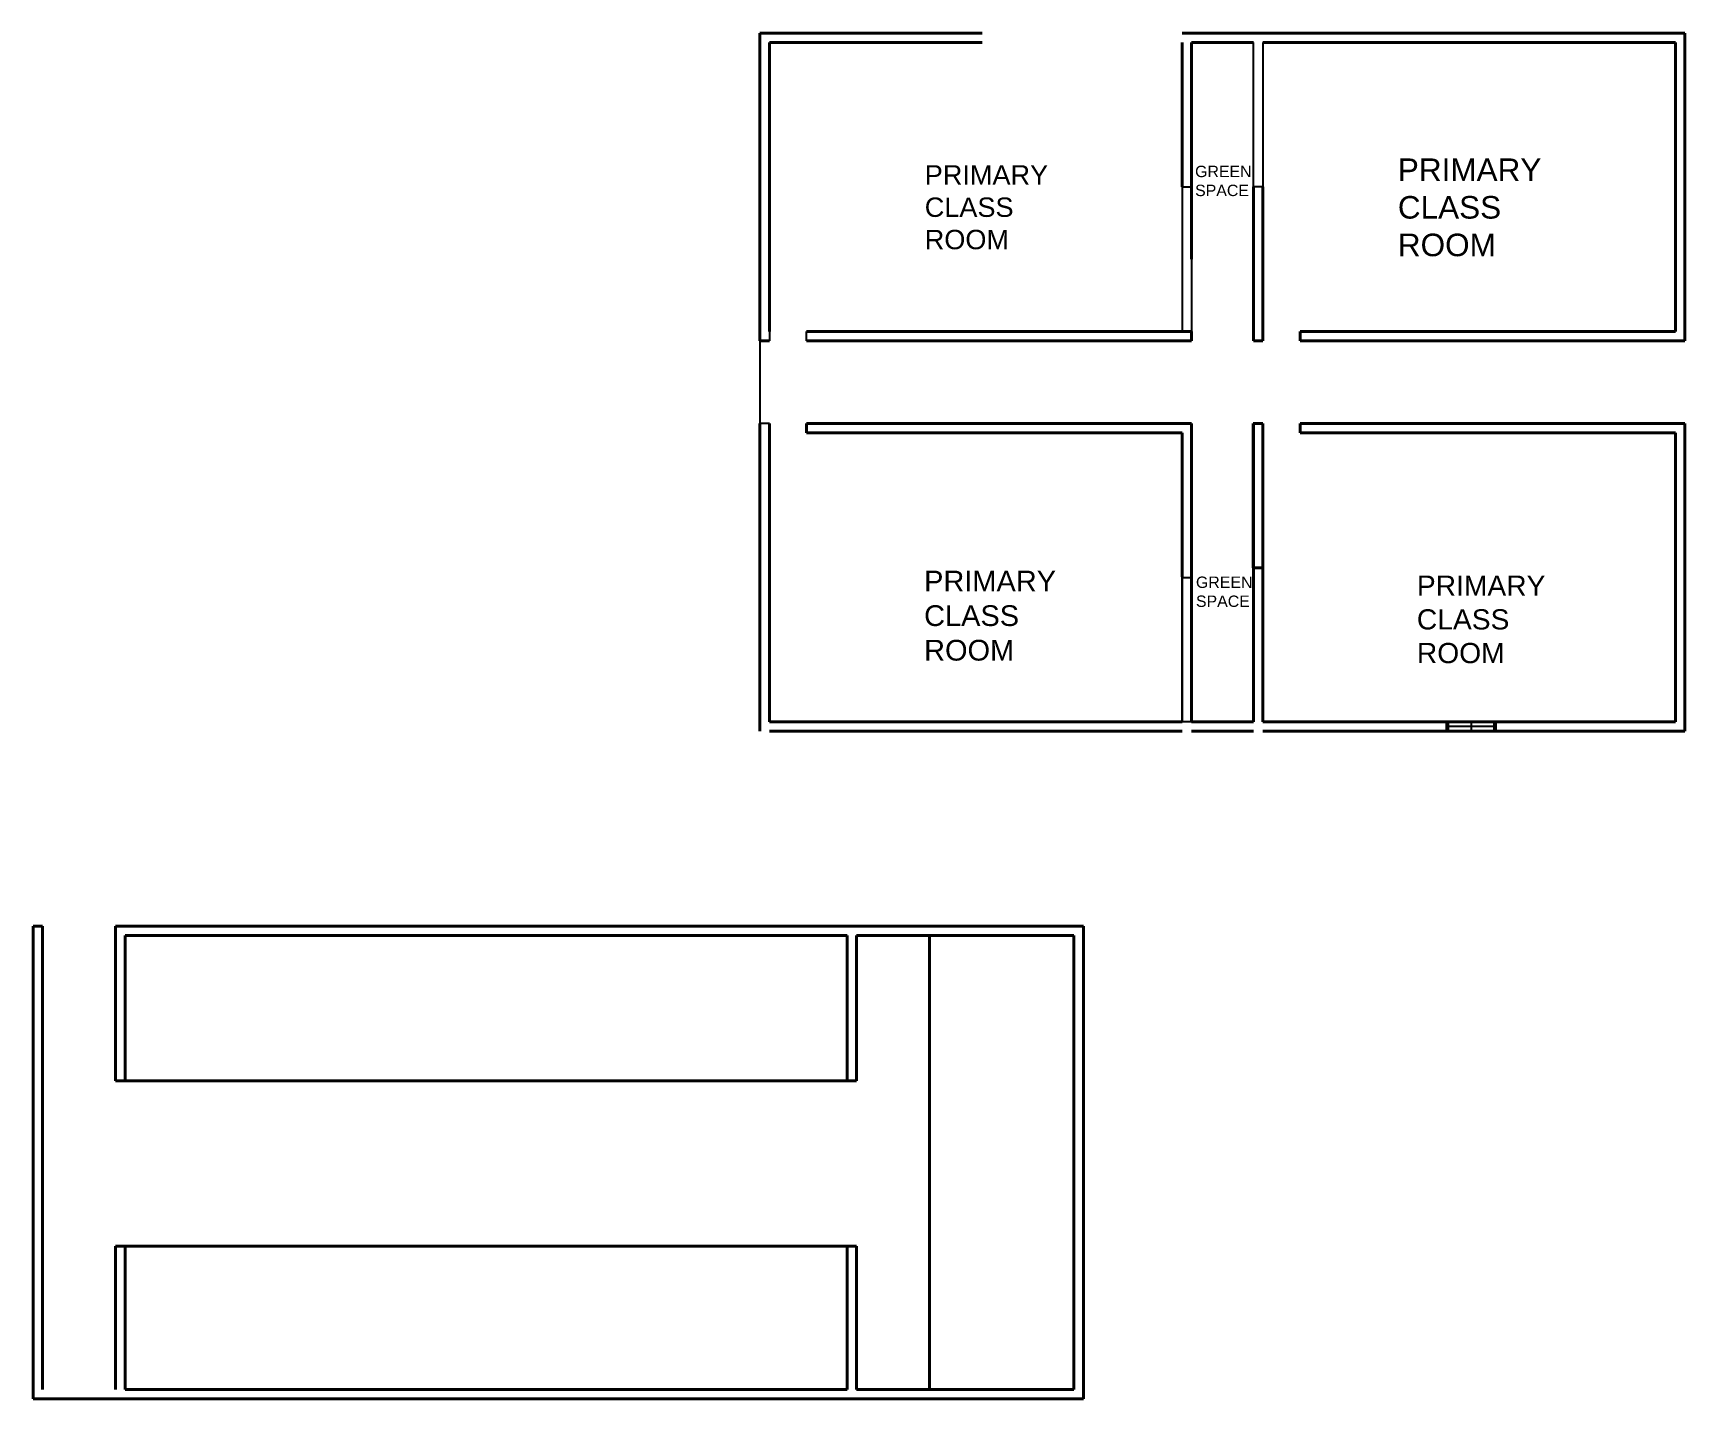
# Model space of a CAD drawing. Header units: metres. Extents: x -62 to 1282, y -193 to 114.
# Drawn here: x 313.39 to 353.43, y -39.57 to -6.47 of the extents above; entities that cross this region are included whole.
import ezdxf

# ---------------------------------------------------------------- set-up
doc = ezdxf.new("R2010")
doc.units = ezdxf.units.M
doc.header["$MEASUREMENT"] = 0
doc.layers.add('TEXT', color=141, linetype='Continuous', plot=False)
doc.layers.add('WALL', color=2, linetype='Continuous', lineweight=40)
doc.layers.add('WINDOW', color=10, linetype='Continuous')
doc.styles.get("Standard").update_dxf_attribs({"font": 'arial.ttf'})

msp = doc.modelspace()

# ---------------------------------------------------------------- linework, layer by layer
for p, q in [((331.014, -13.703), (331.014, -15.703)), ((331.014, -13.933), (331.244, -13.933)), ((332.144, -13.703), (341.244, -13.703)), ((332.144, -13.933), (341.474, -13.933)), ((331.014, -15.703), (331.014, -15.933)), ((343.204, -15.935), (343.204, -23.163)), ((331.244, -16.163), (331.244, -16.163)), ((341.244, -23.163), (341.244, -16.163)), ((331.244, -23.393), (335.244, -23.393))]:
    msp.add_line(p, q)
at = {"layer": 'Defpoints'}
for p, q in [((331.244, -13.703), (331.244, -13.933)), ((332.144, -13.933), (332.144, -13.703)), ((331.244, -15.934), (331.014, -15.934)), ((343.204, -15.935), (342.974, -15.935))]:
    msp.add_line(p, q, dxfattribs=at)
at = {"layer": 'WALL'}
for p, q in [((331.014, -6.473), (331.014, -13.933)), ((331.014, -6.473), (336.403, -6.473)), ((331.244, -6.703), (336.403, -6.703)), ((331.244, -6.703), (331.244, -13.703)), ((341.244, -6.473), (353.434, -6.473)), ((341.244, -10.203), (341.244, -6.703)), ((341.474, -6.703), (342.974, -6.703)), ((341.474, -6.703), (341.474, -11.953)), ((343.204, -6.703), (353.204, -6.703)), ((353.204, -6.703), (353.204, -13.703)), ((353.434, -6.473), (353.434, -13.933)), ((342.974, -10.203), (342.974, -13.933)), ((343.204, -10.203), (343.204, -13.703)), ((331.244, -13.933), (331.014, -13.933)), ((341.474, -13.703), (332.144, -13.703)), ((341.474, -13.933), (332.144, -13.933)), ((341.474, -13.703), (341.474, -13.933)), ((343.204, -13.933), (342.974, -13.933)), ((343.204, -13.704), (343.204, -13.934)), ((344.104, -13.704), (353.204, -13.703)), ((344.104, -13.934), (344.104, -13.704)), ((353.434, -13.933), (344.104, -13.933)), ((331.014, -15.933), (331.014, -23.393)), ((331.244, -15.934), (331.244, -16.164)), ((332.144, -15.933), (341.244, -15.933)), ((332.144, -16.164), (332.144, -15.934)), ((341.474, -15.933), (341.244, -15.933)), ((341.474, -23.163), (341.474, -15.933)), ((342.971, -15.936), (343.201, -15.936)), ((342.971, -15.936), (342.971, -19.436)), ((342.974, -15.935), (342.974, -23.163)), ((343.201, -15.936), (343.201, -19.436)), ((343.204, -15.935), (343.204, -16.165)), ((344.104, -15.935), (353.434, -15.933)), ((344.104, -16.165), (344.104, -15.935)), ((353.434, -23.393), (353.434, -15.933)), ((331.244, -16.163), (331.244, -23.163)), ((332.144, -16.163), (341.244, -16.163)), ((341.244, -16.163), (341.244, -19.651)), ((343.204, -16.163), (343.204, -23.163)), ((343.204, -16.165), (343.204, -16.165)), ((344.104, -16.163), (353.204, -16.163)), ((353.204, -23.163), (353.204, -16.163)), ((343.201, -19.436), (342.971, -19.436)), ((331.244, -23.163), (341.244, -23.163)), ((341.474, -23.163), (342.974, -23.163)), ((343.204, -23.163), (353.204, -23.163)), ((331.244, -23.393), (341.244, -23.393)), ((341.474, -23.393), (342.974, -23.393)), ((343.204, -23.393), (353.434, -23.393)), ((313.393, -28.112), (313.623, -28.112)), ((313.393, -28.112), (313.393, -39.572)), ((313.623, -28.112), (313.623, -39.342)), ((313.623, -39.342), (313.623, -28.342)), ((315.393, -28.112), (338.853, -28.112)), ((315.393, -31.867), (315.393, -28.112)), ((315.623, -28.342), (315.623, -30.712)), ((315.623, -31.867), (315.623, -28.342)), ((315.623, -28.342), (333.123, -28.342)), ((333.123, -28.342), (333.123, -31.867)), ((333.353, -28.342), (338.623, -28.342)), ((333.353, -28.342), (333.353, -31.867)), ((335.123, -39.342), (335.123, -28.342)), ((338.623, -28.342), (338.623, -39.342)), ((338.853, -28.112), (338.853, -39.572)), ((335.123, -29.452), (335.123, -31.028)), ((333.353, -31.867), (315.393, -31.867)), ((315.393, -39.342), (315.393, -35.867)), ((315.393, -35.867), (333.353, -35.867)), ((315.623, -39.342), (315.623, -35.867)), ((333.123, -35.867), (333.123, -39.342)), ((333.353, -35.867), (333.353, -39.342)), ((338.853, -39.572), (313.393, -39.572)), ((333.123, -39.342), (315.623, -39.342)), ((338.623, -39.342), (333.353, -39.342))]:
    msp.add_line(p, q, dxfattribs=at)
at = {"layer": 'WINDOW'}
for p, q in [((342.974, -10.203), (342.974, -6.703)), ((343.204, -6.706), (343.204, -10.203)), ((341.244, -10.203), (341.474, -10.203)), ((341.244, -10.203), (341.244, -13.703)), ((341.474, -10.203), (341.474, -13.703)), ((343.204, -10.203), (342.974, -10.203)), ((343.204, -10.203), (342.974, -10.203)), ((341.474, -13.703), (341.244, -13.703)), ((341.244, -19.663), (341.474, -19.663)), ((341.244, -19.663), (341.244, -23.163)), ((341.474, -19.663), (341.474, -23.163)), ((341.474, -23.163), (341.244, -23.163)), ((347.651, -23.395), (347.651, -23.165)), ((347.651, -23.165), (348.851, -23.165)), ((347.701, -23.395), (347.701, -23.165)), ((348.851, -23.165), (348.251, -23.165)), ((348.251, -23.165), (348.251, -23.395)), ((348.801, -23.165), (348.801, -23.395)), ((348.851, -23.165), (348.851, -23.395)), ((348.851, -23.395), (347.651, -23.395)), ((348.801, -23.28), (347.701, -23.28))]:
    msp.add_line(p, q, dxfattribs=at)

# ---------------------------------------------------------------- texts
at = {"layer": 'TEXT', "attachment_point": 1}
for s, width, gutter_width, insert, char_height in [('PRIMARY CLASS ROOM', 0.0195, 2.733, (346.475, -9.512), 0.54657), ('PRIMARY CLASS ROOM', 0.01677, 2.35, (335.007, -9.675), 0.47002), ('GREEN SPACE', 0.12008, 1.379, (341.56, -9.689), 0.27579), ('PRIMARY CLASS ROOM', 0.01793, 2.512, (334.992, -19.502), 0.50248), ('PRIMARY CLASS ROOM', 0.01747, 2.448, (346.936, -19.62), 0.4896), ('GREEN SPACE', 0.12008, 1.379, (341.581, -19.644), 0.27579)]:
    msp.add_mtext_dynamic_manual_height_columns(s, width=width, gutter_width=gutter_width, heights=[0], dxfattribs=dict(at, insert=insert, char_height=char_height))

doc.saveas('drawing.dxf')
